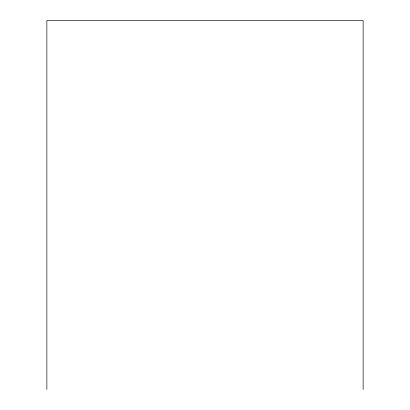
<?xml version="1.0" encoding="UTF-8"?>
<svg xmlns="http://www.w3.org/2000/svg" width="410" height="410" viewBox="0 0 410 410"><rect width="100%" height="100%" fill="white"/><g stroke="black" fill="none" stroke-linecap="round" stroke-linejoin="round"><path stroke-width="0.61" d="M363.132 389.5L363.132 20.5L46.868 20.5L46.868 389.5"/></g></svg>
